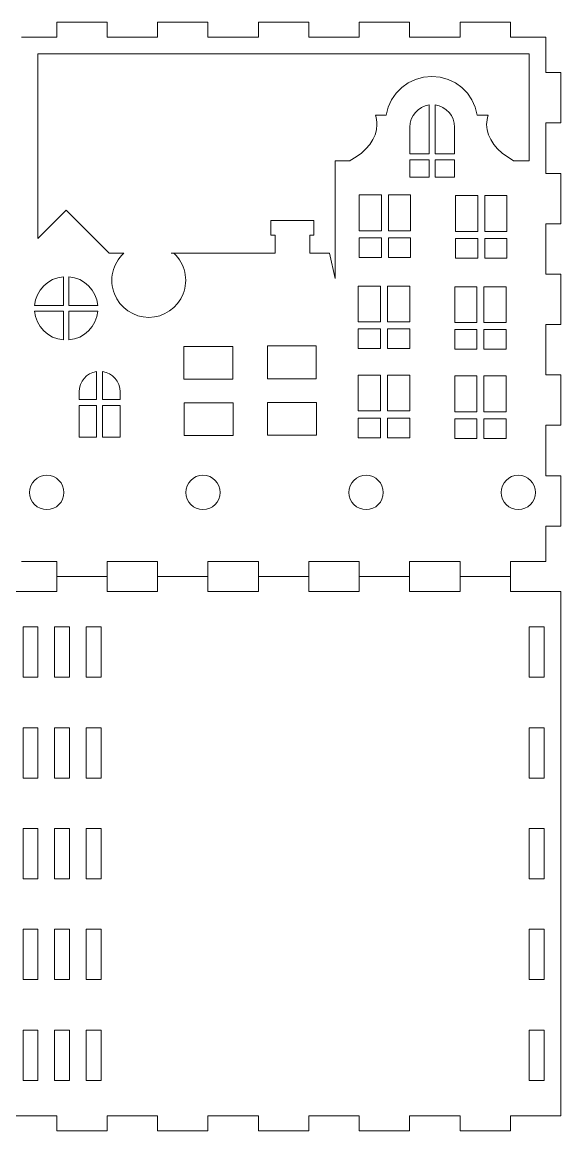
# Model space of a CAD drawing. Header units: centimetres. Extents: x -20.3 to 20.1, y -6 to 14.
# Drawn here: x 10.43 to 20.15, y -5.99 to 14.01 of the extents above; entities that cross this region are included whole.
import ezdxf

# ---------------------------------------------------------------- set-up
doc = ezdxf.new("R2010")
doc.units = ezdxf.units.CM
doc.header["$MEASUREMENT"] = 0
doc.layers.add('layer 1', color=7, linetype='Continuous')

msp = doc.modelspace()

# ---------------------------------------------------------------- linework, layer by layer
at = {"layer": 'layer 1', "color": 5, "lineweight": 9}
for points in [[(11.9653, 14.01391), (11.9653, 14.01391), (11.05621, 14.01391), (11.05621, 14.01391)], [(11.05621, 14.01391), (11.05621, 14.01391), (11.05621, 13.74391), (11.05621, 13.74391)], [(11.9653, 13.74391), (11.9653, 13.74391), (11.9653, 14.01391), (11.9653, 14.01391)], [(13.78348, 14.01391), (13.78348, 14.01391), (12.87439, 14.01391), (12.87439, 14.01391)], [(12.87439, 14.01391), (12.87439, 14.01391), (12.87439, 13.74391), (12.87439, 13.74391)], [(13.78348, 13.74391), (13.78348, 13.74391), (13.78348, 14.01391), (13.78348, 14.01391)], [(15.60167, 14.01391), (15.60167, 14.01391), (14.69257, 14.01391), (14.69257, 14.01391)], [(14.69257, 14.01391), (14.69257, 14.01391), (14.69257, 13.74391), (14.69257, 13.74391)], [(15.60167, 13.74391), (15.60167, 13.74391), (15.60167, 14.01391), (15.60167, 14.01391)], [(17.41985, 14.01391), (17.41985, 14.01391), (16.51076, 14.01391), (16.51076, 14.01391)], [(16.51076, 14.01391), (16.51076, 14.01391), (16.51076, 13.74391), (16.51076, 13.74391)], [(17.41985, 13.74391), (17.41985, 13.74391), (17.41985, 14.01391), (17.41985, 14.01391)], [(19.23803, 14.01391), (19.23803, 14.01391), (18.32894, 14.01391), (18.32894, 14.01391)], [(18.32894, 14.01391), (18.32894, 14.01391), (18.32894, 13.74391), (18.32894, 13.74391)], [(19.23803, 13.74391), (19.23803, 13.74391), (19.23803, 14.01391), (19.23803, 14.01391)], [(11.05621, 13.74391), (11.05621, 13.74391), (10.41712, 13.74391), (10.41712, 13.74391)], [(12.87439, 13.74391), (12.87439, 13.74391), (11.9653, 13.74391), (11.9653, 13.74391)], [(14.69257, 13.74391), (14.69257, 13.74391), (13.78348, 13.74391), (13.78348, 13.74391)], [(16.51076, 13.74391), (16.51076, 13.74391), (15.60167, 13.74391), (15.60167, 13.74391)], [(18.32894, 13.74391), (18.32894, 13.74391), (17.41985, 13.74391), (17.41985, 13.74391)], [(19.87712, 13.74391), (19.87712, 13.74391), (19.23803, 13.74391), (19.23803, 13.74391)], [(19.87712, 13.10482), (19.87712, 13.10482), (19.87712, 13.74391), (19.87712, 13.74391)], [(10.71713, 13.4439), (10.71713, 13.4439), (19.57711, 13.4439), (19.57711, 13.4439)], [(10.71713, 10.11254), (10.71713, 10.11254), (10.71713, 13.4439), (10.71713, 13.4439)], [(19.57711, 13.4439), (19.57711, 13.4439), (19.57711, 11.51246), (19.57711, 11.51246)], [(17.6676, 13.02201), (17.6676, 13.02201), (17.52492, 12.98208), (17.52492, 12.98208)], [(17.81947, 13.03586), (17.81947, 13.03586), (17.6676, 13.02201), (17.6676, 13.02201)], [(17.97135, 13.02201), (17.97135, 13.02201), (17.81947, 13.03586), (17.81947, 13.03586)], [(18.11403, 12.98208), (18.11403, 12.98208), (17.97135, 13.02201), (17.97135, 13.02201)], [(20.14712, 13.10482), (20.14712, 13.10482), (19.87712, 13.10482), (19.87712, 13.10482)], [(20.14712, 12.19573), (20.14712, 12.19573), (20.14712, 13.10482), (20.14712, 13.10482)], [(17.27693, 12.83396), (17.27693, 12.83396), (17.17651, 12.7307), (17.17651, 12.7307)], [(17.39388, 12.91858), (17.39388, 12.91858), (17.27693, 12.83396), (17.27693, 12.83396)], [(17.52492, 12.98208), (17.52492, 12.98208), (17.39388, 12.91858), (17.39388, 12.91858)], [(18.24506, 12.91858), (18.24506, 12.91858), (18.11403, 12.98208), (18.11403, 12.98208)], [(18.36202, 12.83396), (18.36202, 12.83396), (18.24506, 12.91858), (18.24506, 12.91858)], [(18.46244, 12.7307), (18.46244, 12.7307), (18.36202, 12.83396), (18.36202, 12.83396)], [(17.09506, 12.61129), (17.09506, 12.61129), (17.03504, 12.47819), (17.03504, 12.47819)], [(17.17651, 12.7307), (17.17651, 12.7307), (17.09506, 12.61129), (17.09506, 12.61129)], [(18.54389, 12.61129), (18.54389, 12.61129), (18.46244, 12.7307), (18.46244, 12.7307)], [(18.60391, 12.47819), (18.60391, 12.47819), (18.54389, 12.61129), (18.54389, 12.61129)], [(17.03504, 12.47819), (17.03504, 12.47819), (16.99888, 12.33389), (16.99888, 12.33389)], [(17.52371, 12.38622), (17.52371, 12.38622), (17.57507, 12.43517), (17.57507, 12.43517)], [(17.57507, 12.43517), (17.57507, 12.43517), (17.6344, 12.47457), (17.6344, 12.47457)], [(17.6344, 12.47457), (17.6344, 12.47457), (17.70047, 12.50318), (17.70047, 12.50318)], [(17.70047, 12.50318), (17.70047, 12.50318), (17.77201, 12.51978), (17.77201, 12.51978)], [(17.77201, 12.51978), (17.77201, 12.51978), (17.77201, 11.6407), (17.77201, 11.6407)], [(17.88307, 11.6407), (17.88307, 11.6407), (17.88307, 12.51978), (17.88307, 12.51978)], [(17.88307, 12.51978), (17.88307, 12.51978), (17.95462, 12.50318), (17.95462, 12.50318)], [(17.95462, 12.50318), (17.95462, 12.50318), (18.02069, 12.47457), (18.02069, 12.47457)], [(18.02069, 12.47457), (18.02069, 12.47457), (18.08002, 12.43516), (18.08002, 12.43516)], [(18.08002, 12.43516), (18.08002, 12.43516), (18.13138, 12.3862), (18.13138, 12.3862)], [(18.64007, 12.33389), (18.64007, 12.33389), (18.60391, 12.47819), (18.60391, 12.47819)], [(16.99888, 12.33389), (16.99888, 12.33389), (16.80188, 12.33389), (16.80188, 12.33389)], [(16.80188, 12.33389), (16.80188, 12.33389), (16.81406, 12.29264), (16.81406, 12.29264)], [(16.81406, 12.29264), (16.81406, 12.29264), (16.82297, 12.25084), (16.82297, 12.25084)], [(16.82297, 12.25084), (16.82297, 12.25084), (16.82845, 12.20857), (16.82845, 12.20857)], [(16.82845, 12.20857), (16.82845, 12.20857), (16.8303, 12.16581), (16.8303, 12.16581)], [(17.43006, 12.19443), (17.43006, 12.19443), (17.44995, 12.26461), (17.44995, 12.26461)], [(17.44995, 12.26461), (17.44995, 12.26461), (17.48159, 12.32894), (17.48159, 12.32894)], [(17.48159, 12.32894), (17.48159, 12.32894), (17.52371, 12.38622), (17.52371, 12.38622)], [(18.13138, 12.3862), (18.13138, 12.3862), (18.17349, 12.32894), (18.17349, 12.32894)], [(18.17349, 12.32894), (18.17349, 12.32894), (18.20512, 12.26459), (18.20512, 12.26459)], [(18.20512, 12.26459), (18.20512, 12.26459), (18.22501, 12.19443), (18.22501, 12.19443)], [(18.83706, 12.33389), (18.83706, 12.33389), (18.64007, 12.33389), (18.64007, 12.33389)], [(18.80865, 12.16581), (18.80865, 12.16581), (18.8105, 12.20857), (18.8105, 12.20857)], [(18.8105, 12.20857), (18.8105, 12.20857), (18.81598, 12.25084), (18.81598, 12.25084)], [(18.81598, 12.25084), (18.81598, 12.25084), (18.82489, 12.29264), (18.82489, 12.29264)], [(18.82489, 12.29264), (18.82489, 12.29264), (18.83706, 12.33389), (18.83706, 12.33389)], [(16.82179, 12.07275), (16.82179, 12.07275), (16.79687, 11.98211), (16.79687, 11.98211)], [(16.8303, 12.16581), (16.8303, 12.16581), (16.82179, 12.07275), (16.82179, 12.07275)], [(17.42315, 12.11965), (17.42315, 12.11965), (17.43006, 12.19443), (17.43006, 12.19443)], [(17.42315, 11.6407), (17.42315, 11.6407), (17.42315, 12.11965), (17.42315, 12.11965)], [(18.22501, 12.19443), (18.22501, 12.19443), (18.23193, 12.11965), (18.23193, 12.11965)], [(18.23193, 12.11965), (18.23193, 12.11965), (18.23193, 11.6407), (18.23193, 11.6407)], [(18.81716, 12.07275), (18.81716, 12.07275), (18.80865, 12.16581), (18.80865, 12.16581)], [(18.84208, 11.98211), (18.84208, 11.98211), (18.81716, 12.07275), (18.81716, 12.07275)], [(19.87712, 11.28664), (19.87712, 11.28664), (19.87712, 12.19573), (19.87712, 12.19573)], [(19.87712, 12.19573), (19.87712, 12.19573), (20.14712, 12.19573), (20.14712, 12.19573)], [(16.70117, 11.81007), (16.70117, 11.81007), (16.63214, 11.72963), (16.63214, 11.72963)], [(16.75637, 11.8944), (16.75637, 11.8944), (16.70117, 11.81007), (16.70117, 11.81007)], [(16.79687, 11.98211), (16.79687, 11.98211), (16.75637, 11.8944), (16.75637, 11.8944)], [(18.88258, 11.8944), (18.88258, 11.8944), (18.84208, 11.98211), (18.84208, 11.98211)], [(18.93777, 11.81007), (18.93777, 11.81007), (18.88258, 11.8944), (18.88258, 11.8944)], [(19.0068, 11.72963), (19.0068, 11.72963), (18.93777, 11.81007), (18.93777, 11.81007)], [(16.55013, 11.65355), (16.55013, 11.65355), (16.45602, 11.58234), (16.45602, 11.58234)], [(16.63214, 11.72963), (16.63214, 11.72963), (16.55013, 11.65355), (16.55013, 11.65355)], [(17.77201, 11.6407), (17.77201, 11.6407), (17.42315, 11.6407), (17.42315, 11.6407)], [(18.23193, 11.6407), (18.23193, 11.6407), (17.88307, 11.6407), (17.88307, 11.6407)], [(19.08882, 11.65355), (19.08882, 11.65355), (19.0068, 11.72963), (19.0068, 11.72963)], [(19.18293, 11.58234), (19.18293, 11.58234), (19.08882, 11.65355), (19.08882, 11.65355)], [(16.07799, 11.51246), (16.07799, 11.51246), (16.07799, 9.38953), (16.07799, 9.38953)], [(16.35065, 11.51246), (16.35065, 11.51246), (16.07799, 11.51246), (16.07799, 11.51246)], [(16.45602, 11.58234), (16.45602, 11.58234), (16.35065, 11.51647), (16.35065, 11.51647)], [(16.35065, 11.51647), (16.35065, 11.51647), (16.35065, 11.51246), (16.35065, 11.51246)], [(17.42315, 11.52965), (17.42315, 11.52965), (17.77201, 11.52965), (17.77201, 11.52965)], [(17.42315, 11.22078), (17.42315, 11.22078), (17.42315, 11.52965), (17.42315, 11.52965)], [(17.77201, 11.52965), (17.77201, 11.52965), (17.77201, 11.22078), (17.77201, 11.22078)], [(17.88307, 11.52965), (17.88307, 11.52965), (18.23193, 11.52965), (18.23193, 11.52965)], [(17.88307, 11.22078), (17.88307, 11.22078), (17.88307, 11.52965), (17.88307, 11.52965)], [(18.23193, 11.52965), (18.23193, 11.52965), (18.23193, 11.22078), (18.23193, 11.22078)], [(19.28829, 11.51647), (19.28829, 11.51647), (19.18293, 11.58234), (19.18293, 11.58234)], [(19.28829, 11.51246), (19.28829, 11.51246), (19.28829, 11.51647), (19.28829, 11.51647)], [(19.57711, 11.51246), (19.57711, 11.51246), (19.28829, 11.51246), (19.28829, 11.51246)], [(17.77201, 11.22078), (17.77201, 11.22078), (17.42315, 11.22078), (17.42315, 11.22078)], [(18.23193, 11.22078), (18.23193, 11.22078), (17.88307, 11.22078), (17.88307, 11.22078)], [(20.14712, 11.28664), (20.14712, 11.28664), (19.87712, 11.28664), (19.87712, 11.28664)], [(20.14712, 10.37755), (20.14712, 10.37755), (20.14712, 11.28664), (20.14712, 11.28664)], [(16.51032, 10.25228), (16.51032, 10.25228), (16.51032, 10.8973), (16.51032, 10.8973)], [(16.51032, 10.8973), (16.51032, 10.8973), (16.91046, 10.8973), (16.91046, 10.8973)], [(16.91046, 10.8973), (16.91046, 10.8973), (16.91046, 10.25228), (16.91046, 10.25228)], [(17.03783, 10.25228), (17.03783, 10.25228), (17.03783, 10.8973), (17.03783, 10.8973)], [(17.03783, 10.8973), (17.03783, 10.8973), (17.43794, 10.8973), (17.43794, 10.8973)], [(17.43794, 10.8973), (17.43794, 10.8973), (17.43794, 10.25228), (17.43794, 10.25228)], [(18.24814, 10.23976), (18.24814, 10.23976), (18.24814, 10.88478), (18.24814, 10.88478)], [(18.24814, 10.88478), (18.24814, 10.88478), (18.64828, 10.88478), (18.64828, 10.88478)], [(18.64828, 10.88478), (18.64828, 10.88478), (18.64828, 10.23976), (18.64828, 10.23976)], [(18.77565, 10.23976), (18.77565, 10.23976), (18.77565, 10.88478), (18.77565, 10.88478)], [(18.77565, 10.88478), (18.77565, 10.88478), (19.17577, 10.88478), (19.17577, 10.88478)], [(19.17577, 10.88478), (19.17577, 10.88478), (19.17577, 10.23976), (19.17577, 10.23976)], [(11.22508, 10.6205), (11.22508, 10.6205), (10.71713, 10.11254), (10.71713, 10.11254)], [(11.22508, 10.6205), (11.22508, 10.6205), (12.00164, 9.84394), (12.00164, 9.84394)], [(15.69169, 10.43822), (15.69169, 10.43822), (14.91914, 10.43822), (14.91914, 10.43822)], [(14.91914, 10.43822), (14.91914, 10.43822), (14.91914, 10.17078), (14.91914, 10.17078)], [(15.69169, 10.17078), (15.69169, 10.17078), (15.69169, 10.43822), (15.69169, 10.43822)], [(16.91046, 10.25228), (16.91046, 10.25228), (16.51032, 10.25228), (16.51032, 10.25228)], [(17.43794, 10.25228), (17.43794, 10.25228), (17.03783, 10.25228), (17.03783, 10.25228)], [(18.64828, 10.23976), (18.64828, 10.23976), (18.24814, 10.23976), (18.24814, 10.23976)], [(19.17577, 10.23976), (19.17577, 10.23976), (18.77565, 10.23976), (18.77565, 10.23976)], [(19.87712, 9.46846), (19.87712, 9.46846), (19.87712, 10.37755), (19.87712, 10.37755)], [(19.87712, 10.37755), (19.87712, 10.37755), (20.14712, 10.37755), (20.14712, 10.37755)], [(14.91914, 10.17078), (14.91914, 10.17078), (14.99341, 10.17078), (14.99341, 10.17078)], [(14.99341, 10.17078), (14.99341, 10.17078), (14.99341, 9.84394), (14.99341, 9.84394)], [(15.61742, 9.84394), (15.61742, 9.84394), (15.61742, 10.17078), (15.61742, 10.17078)], [(15.61742, 10.17078), (15.61742, 10.17078), (15.69169, 10.17078), (15.69169, 10.17078)], [(16.51032, 9.77067), (16.51032, 9.77067), (16.51032, 10.12491), (16.51032, 10.12491)], [(16.51032, 10.12491), (16.51032, 10.12491), (16.91046, 10.12491), (16.91046, 10.12491)], [(16.91046, 10.12491), (16.91046, 10.12491), (16.91046, 9.77067), (16.91046, 9.77067)], [(17.03783, 9.77067), (17.03783, 9.77067), (17.03783, 10.12491), (17.03783, 10.12491)], [(17.03783, 10.12491), (17.03783, 10.12491), (17.43794, 10.12491), (17.43794, 10.12491)], [(17.43794, 10.12491), (17.43794, 10.12491), (17.43794, 9.77067), (17.43794, 9.77067)], [(18.24814, 9.75815), (18.24814, 9.75815), (18.24814, 10.11239), (18.24814, 10.11239)], [(18.24814, 10.11239), (18.24814, 10.11239), (18.64828, 10.11239), (18.64828, 10.11239)], [(18.64828, 10.11239), (18.64828, 10.11239), (18.64828, 9.75815), (18.64828, 9.75815)], [(18.77565, 9.75815), (18.77565, 9.75815), (18.77565, 10.11239), (18.77565, 10.11239)], [(18.77565, 10.11239), (18.77565, 10.11239), (19.17577, 10.11239), (19.17577, 10.11239)], [(19.17577, 10.11239), (19.17577, 10.11239), (19.17577, 9.75815), (19.17577, 9.75815)], [(12.00164, 9.84394), (12.00164, 9.84394), (12.2635, 9.84394), (12.2635, 9.84394)], [(14.99341, 9.84394), (14.99341, 9.84394), (13.12144, 9.84394), (13.12144, 9.84394)], [(15.97399, 9.84394), (15.97399, 9.84394), (15.61742, 9.84394), (15.61742, 9.84394)], [(15.97399, 9.84394), (15.97399, 9.84394), (16.07799, 9.38953), (16.07799, 9.38953)], [(16.91046, 9.77067), (16.91046, 9.77067), (16.51032, 9.77067), (16.51032, 9.77067)], [(17.43794, 9.77067), (17.43794, 9.77067), (17.03783, 9.77067), (17.03783, 9.77067)], [(18.64828, 9.75815), (18.64828, 9.75815), (18.24814, 9.75815), (18.24814, 9.75815)], [(19.17577, 9.75815), (19.17577, 9.75815), (18.77565, 9.75815), (18.77565, 9.75815)], [(10.98101, 9.36945), (10.98101, 9.36945), (11.07492, 9.40405), (11.07492, 9.40405)], [(11.07492, 9.40405), (11.07492, 9.40405), (11.17577, 9.42186), (11.17577, 9.42186)], [(11.17577, 9.42186), (11.17577, 9.42186), (11.17577, 8.90123), (11.17577, 8.90123)], [(11.27438, 9.42186), (11.27438, 9.42186), (11.37524, 9.40405), (11.37524, 9.40405)], [(11.27438, 8.90123), (11.27438, 8.90123), (11.27438, 9.42186), (11.27438, 9.42186)], [(11.37524, 9.40405), (11.37524, 9.40405), (11.46915, 9.36945), (11.46915, 9.36945)], [(20.14712, 9.46846), (20.14712, 9.46846), (19.87712, 9.46846), (19.87712, 9.46846)], [(20.14712, 8.55936), (20.14712, 8.55936), (20.14712, 9.46846), (20.14712, 9.46846)], [(10.75729, 9.18132), (10.75729, 9.18132), (10.82054, 9.25645), (10.82054, 9.25645)], [(10.82054, 9.25645), (10.82054, 9.25645), (10.89568, 9.31971), (10.89568, 9.31971)], [(10.89568, 9.31971), (10.89568, 9.31971), (10.98101, 9.36945), (10.98101, 9.36945)], [(11.46915, 9.36945), (11.46915, 9.36945), (11.55448, 9.31971), (11.55448, 9.31971)], [(11.55448, 9.31971), (11.55448, 9.31971), (11.62961, 9.25645), (11.62961, 9.25645)], [(11.62961, 9.25645), (11.62961, 9.25645), (11.69287, 9.18132), (11.69287, 9.18132)], [(16.49481, 8.6084), (16.49481, 8.6084), (16.49481, 9.25341), (16.49481, 9.25341)], [(16.49481, 9.25341), (16.49481, 9.25341), (16.89495, 9.25341), (16.89495, 9.25341)], [(16.89495, 9.25341), (16.89495, 9.25341), (16.89495, 8.6084), (16.89495, 8.6084)], [(17.02232, 8.6084), (17.02232, 8.6084), (17.02232, 9.25341), (17.02232, 9.25341)], [(17.02232, 9.25341), (17.02232, 9.25341), (17.42243, 9.25341), (17.42243, 9.25341)], [(17.42243, 9.25341), (17.42243, 9.25341), (17.42243, 8.6084), (17.42243, 8.6084)], [(18.23263, 8.59588), (18.23263, 8.59588), (18.23263, 9.2409), (18.23263, 9.2409)], [(18.23263, 9.2409), (18.23263, 9.2409), (18.63277, 9.2409), (18.63277, 9.2409)], [(18.63277, 9.2409), (18.63277, 9.2409), (18.63277, 8.59588), (18.63277, 8.59588)], [(18.76014, 8.59588), (18.76014, 8.59588), (18.76014, 9.2409), (18.76014, 9.2409)], [(18.76014, 9.2409), (18.76014, 9.2409), (19.16026, 9.2409), (19.16026, 9.2409)], [(19.16026, 9.2409), (19.16026, 9.2409), (19.16026, 8.59588), (19.16026, 8.59588)], [(10.65514, 8.90123), (10.65514, 8.90123), (10.67295, 9.00208), (10.67295, 9.00208)], [(10.67295, 9.00208), (10.67295, 9.00208), (10.70755, 9.09599), (10.70755, 9.09599)], [(10.70755, 9.09599), (10.70755, 9.09599), (10.75729, 9.18132), (10.75729, 9.18132)], [(11.69287, 9.18132), (11.69287, 9.18132), (11.7426, 9.09599), (11.7426, 9.09599)], [(11.7426, 9.09599), (11.7426, 9.09599), (11.77721, 9.00208), (11.77721, 9.00208)], [(11.77721, 9.00208), (11.77721, 9.00208), (11.79501, 8.90123), (11.79501, 8.90123)], [(11.17577, 8.90123), (11.17577, 8.90123), (10.65514, 8.90123), (10.65514, 8.90123)], [(10.67295, 8.7018), (10.67295, 8.7018), (10.65514, 8.80266), (10.65514, 8.80266)], [(10.65514, 8.80266), (10.65514, 8.80266), (11.17577, 8.80266), (11.17577, 8.80266)], [(11.17577, 8.80266), (11.17577, 8.80266), (11.17577, 8.282), (11.17577, 8.282)], [(11.79501, 8.90123), (11.79501, 8.90123), (11.27438, 8.90123), (11.27438, 8.90123)], [(11.27438, 8.80266), (11.27438, 8.80266), (11.79501, 8.80266), (11.79501, 8.80266)], [(11.27438, 8.282), (11.27438, 8.282), (11.27438, 8.80266), (11.27438, 8.80266)], [(11.79501, 8.80266), (11.79501, 8.80266), (11.77721, 8.7018), (11.77721, 8.7018)], [(10.70755, 8.60789), (10.70755, 8.60789), (10.67295, 8.7018), (10.67295, 8.7018)], [(10.75729, 8.52254), (10.75729, 8.52254), (10.70755, 8.60789), (10.70755, 8.60789)], [(11.7426, 8.60789), (11.7426, 8.60789), (11.69287, 8.52254), (11.69287, 8.52254)], [(11.77721, 8.7018), (11.77721, 8.7018), (11.7426, 8.60789), (11.7426, 8.60789)], [(16.89495, 8.6084), (16.89495, 8.6084), (16.49481, 8.6084), (16.49481, 8.6084)], [(17.42243, 8.6084), (17.42243, 8.6084), (17.02232, 8.6084), (17.02232, 8.6084)], [(10.82054, 8.44743), (10.82054, 8.44743), (10.75729, 8.52254), (10.75729, 8.52254)], [(10.89568, 8.38417), (10.89568, 8.38417), (10.82054, 8.44743), (10.82054, 8.44743)], [(11.62961, 8.44743), (11.62961, 8.44743), (11.55448, 8.38417), (11.55448, 8.38417)], [(11.69287, 8.52254), (11.69287, 8.52254), (11.62961, 8.44743), (11.62961, 8.44743)], [(16.49481, 8.12677), (16.49481, 8.12677), (16.49481, 8.48103), (16.49481, 8.48103)], [(16.49481, 8.48103), (16.49481, 8.48103), (16.89495, 8.48103), (16.89495, 8.48103)], [(16.89495, 8.48103), (16.89495, 8.48103), (16.89495, 8.12677), (16.89495, 8.12677)], [(17.02232, 8.12677), (17.02232, 8.12677), (17.02232, 8.48103), (17.02232, 8.48103)], [(17.02232, 8.48103), (17.02232, 8.48103), (17.42243, 8.48103), (17.42243, 8.48103)], [(17.42243, 8.48103), (17.42243, 8.48103), (17.42243, 8.12677), (17.42243, 8.12677)], [(18.63277, 8.59588), (18.63277, 8.59588), (18.23263, 8.59588), (18.23263, 8.59588)], [(18.23263, 8.11425), (18.23263, 8.11425), (18.23263, 8.46851), (18.23263, 8.46851)], [(18.23263, 8.46851), (18.23263, 8.46851), (18.63277, 8.46851), (18.63277, 8.46851)], [(18.63277, 8.46851), (18.63277, 8.46851), (18.63277, 8.11425), (18.63277, 8.11425)], [(19.16026, 8.59588), (19.16026, 8.59588), (18.76014, 8.59588), (18.76014, 8.59588)], [(18.76014, 8.11425), (18.76014, 8.11425), (18.76014, 8.46851), (18.76014, 8.46851)], [(18.76014, 8.46851), (18.76014, 8.46851), (19.16026, 8.46851), (19.16026, 8.46851)], [(19.16026, 8.46851), (19.16026, 8.46851), (19.16026, 8.11425), (19.16026, 8.11425)], [(19.87712, 7.65027), (19.87712, 7.65027), (19.87712, 8.55936), (19.87712, 8.55936)], [(19.87712, 8.55936), (19.87712, 8.55936), (20.14712, 8.55936), (20.14712, 8.55936)], [(10.98101, 8.33444), (10.98101, 8.33444), (10.89568, 8.38417), (10.89568, 8.38417)], [(11.07492, 8.29981), (11.07492, 8.29981), (10.98101, 8.33444), (10.98101, 8.33444)], [(11.17577, 8.282), (11.17577, 8.282), (11.07492, 8.29981), (11.07492, 8.29981)], [(11.37524, 8.29981), (11.37524, 8.29981), (11.27438, 8.282), (11.27438, 8.282)], [(11.46915, 8.33442), (11.46915, 8.33442), (11.37524, 8.29981), (11.37524, 8.29981)], [(11.55448, 8.38417), (11.55448, 8.38417), (11.46915, 8.33442), (11.46915, 8.33442)], [(13.34986, 8.16593), (13.34986, 8.16593), (13.75842, 8.16593), (13.75842, 8.16593)], [(13.34986, 7.57334), (13.34986, 7.57334), (13.34986, 8.16593), (13.34986, 8.16593)], [(13.75842, 8.16593), (13.75842, 8.16593), (13.82157, 8.16593), (13.82157, 8.16593)], [(13.82157, 8.16593), (13.82157, 8.16593), (14.23014, 8.16593), (14.23014, 8.16593)], [(14.23014, 8.16593), (14.23014, 8.16593), (14.23014, 7.57334), (14.23014, 7.57334)], [(14.85414, 8.17251), (14.85414, 8.17251), (15.26271, 8.17251), (15.26271, 8.17251)], [(14.85414, 7.57993), (14.85414, 7.57993), (14.85414, 8.17251), (14.85414, 8.17251)], [(15.26271, 8.17251), (15.26271, 8.17251), (15.32586, 8.17251), (15.32586, 8.17251)], [(15.32586, 8.17251), (15.32586, 8.17251), (15.7344, 8.17251), (15.7344, 8.17251)], [(15.7344, 8.17251), (15.7344, 8.17251), (15.7344, 7.57993), (15.7344, 7.57993)], [(16.89495, 8.12677), (16.89495, 8.12677), (16.49481, 8.12677), (16.49481, 8.12677)], [(17.42243, 8.12677), (17.42243, 8.12677), (17.02232, 8.12677), (17.02232, 8.12677)], [(18.63277, 8.11425), (18.63277, 8.11425), (18.23263, 8.11425), (18.23263, 8.11425)], [(19.16026, 8.11425), (19.16026, 8.11425), (18.76014, 8.11425), (18.76014, 8.11425)], [(11.54898, 7.58741), (11.54898, 7.58741), (11.59516, 7.63204), (11.59516, 7.63204)], [(11.59516, 7.63204), (11.59516, 7.63204), (11.64854, 7.66815), (11.64854, 7.66815)], [(11.64854, 7.66815), (11.64854, 7.66815), (11.70802, 7.69463), (11.70802, 7.69463)], [(11.70802, 7.69463), (11.70802, 7.69463), (11.77251, 7.71041), (11.77251, 7.71041)], [(11.77251, 7.71041), (11.77251, 7.71041), (11.77251, 7.20823), (11.77251, 7.20823)], [(11.8833, 7.71041), (11.8833, 7.71041), (11.94778, 7.69463), (11.94778, 7.69463)], [(11.8833, 7.20823), (11.8833, 7.20823), (11.8833, 7.71041), (11.8833, 7.71041)], [(11.94778, 7.69463), (11.94778, 7.69463), (12.00726, 7.66815), (12.00726, 7.66815)], [(12.00726, 7.66815), (12.00726, 7.66815), (12.06064, 7.63204), (12.06064, 7.63204)], [(12.06064, 7.63204), (12.06064, 7.63204), (12.10682, 7.58741), (12.10682, 7.58741)], [(16.49481, 6.99973), (16.49481, 6.99973), (16.49481, 7.64475), (16.49481, 7.64475)], [(16.49481, 7.64475), (16.49481, 7.64475), (16.89495, 7.64475), (16.89495, 7.64475)], [(16.89495, 7.64475), (16.89495, 7.64475), (16.89495, 6.99973), (16.89495, 6.99973)], [(17.02232, 7.64475), (17.02232, 7.64475), (17.42243, 7.64475), (17.42243, 7.64475)], [(17.02232, 6.99973), (17.02232, 6.99973), (17.02232, 7.64475), (17.02232, 7.64475)], [(17.42243, 7.64475), (17.42243, 7.64475), (17.42243, 6.99973), (17.42243, 6.99973)], [(18.23263, 7.63224), (18.23263, 7.63224), (18.63277, 7.63224), (18.63277, 7.63224)], [(18.23263, 6.98722), (18.23263, 6.98722), (18.23263, 7.63224), (18.23263, 7.63224)], [(18.63277, 7.63224), (18.63277, 7.63224), (18.63277, 6.98722), (18.63277, 6.98722)], [(18.76014, 7.63224), (18.76014, 7.63224), (19.16026, 7.63224), (19.16026, 7.63224)], [(18.76014, 6.98722), (18.76014, 6.98722), (18.76014, 7.63224), (18.76014, 7.63224)], [(19.16026, 7.63224), (19.16026, 7.63224), (19.16026, 6.98722), (19.16026, 6.98722)], [(20.14712, 7.65027), (20.14712, 7.65027), (19.87712, 7.65027), (19.87712, 7.65027)], [(20.14712, 6.74118), (20.14712, 6.74118), (20.14712, 7.65027), (20.14712, 7.65027)], [(11.45863, 7.34576), (11.45863, 7.34576), (11.46484, 7.41345), (11.46484, 7.41345)], [(11.46484, 7.41345), (11.46484, 7.41345), (11.48271, 7.47703), (11.48271, 7.47703)], [(11.48271, 7.47703), (11.48271, 7.47703), (11.51112, 7.53539), (11.51112, 7.53539)], [(11.51112, 7.53539), (11.51112, 7.53539), (11.54898, 7.58741), (11.54898, 7.58741)], [(12.10682, 7.58741), (12.10682, 7.58741), (12.14468, 7.53539), (12.14468, 7.53539)], [(12.14468, 7.53539), (12.14468, 7.53539), (12.1731, 7.47703), (12.1731, 7.47703)], [(12.1731, 7.47703), (12.1731, 7.47703), (12.19097, 7.41345), (12.19097, 7.41345)], [(12.19097, 7.41345), (12.19097, 7.41345), (12.19718, 7.34576), (12.19718, 7.34576)], [(13.75842, 7.57334), (13.75842, 7.57334), (13.34986, 7.57334), (13.34986, 7.57334)], [(13.75842, 7.57334), (13.75842, 7.57334), (13.82157, 7.57334), (13.82157, 7.57334)], [(14.23014, 7.57334), (14.23014, 7.57334), (13.82157, 7.57334), (13.82157, 7.57334)], [(15.26271, 7.57993), (15.26271, 7.57993), (14.85414, 7.57993), (14.85414, 7.57993)], [(15.26271, 7.57993), (15.26271, 7.57993), (15.32586, 7.57993), (15.32586, 7.57993)], [(15.7344, 7.57993), (15.7344, 7.57993), (15.32586, 7.57993), (15.32586, 7.57993)], [(11.45863, 7.20823), (11.45863, 7.20823), (11.45863, 7.34576), (11.45863, 7.34576)], [(11.77251, 7.20823), (11.77251, 7.20823), (11.45863, 7.20823), (11.45863, 7.20823)], [(12.19718, 7.20823), (12.19718, 7.20823), (11.8833, 7.20823), (11.8833, 7.20823)], [(12.19718, 7.34576), (12.19718, 7.34576), (12.19718, 7.20823), (12.19718, 7.20823)], [(11.45863, 6.5261), (11.45863, 6.5261), (11.45863, 7.09744), (11.45863, 7.09744)], [(11.45863, 7.09744), (11.45863, 7.09744), (11.77251, 7.09744), (11.77251, 7.09744)], [(11.77251, 7.09744), (11.77251, 7.09744), (11.77251, 6.5261), (11.77251, 6.5261)], [(11.8833, 7.09744), (11.8833, 7.09744), (12.19718, 7.09744), (12.19718, 7.09744)], [(11.8833, 6.5261), (11.8833, 6.5261), (11.8833, 7.09744), (11.8833, 7.09744)], [(12.19718, 7.09744), (12.19718, 7.09744), (12.19718, 6.5261), (12.19718, 6.5261)], [(13.35544, 7.1478), (13.35544, 7.1478), (13.76401, 7.1478), (13.76401, 7.1478)], [(13.35544, 6.55521), (13.35544, 6.55521), (13.35544, 7.1478), (13.35544, 7.1478)], [(13.76401, 7.1478), (13.76401, 7.1478), (13.82715, 7.1478), (13.82715, 7.1478)], [(13.82715, 7.1478), (13.82715, 7.1478), (14.23572, 7.1478), (14.23572, 7.1478)], [(14.23572, 7.1478), (14.23572, 7.1478), (14.23572, 6.55521), (14.23572, 6.55521)], [(14.8597, 7.1544), (14.8597, 7.1544), (15.26827, 7.1544), (15.26827, 7.1544)], [(14.8597, 6.5618), (14.8597, 6.5618), (14.8597, 7.1544), (14.8597, 7.1544)], [(15.26827, 7.1544), (15.26827, 7.1544), (15.33142, 7.1544), (15.33142, 7.1544)], [(15.33142, 7.1544), (15.33142, 7.1544), (15.73998, 7.1544), (15.73998, 7.1544)], [(15.73998, 7.1544), (15.73998, 7.1544), (15.73998, 6.5618), (15.73998, 6.5618)], [(16.89495, 6.99973), (16.89495, 6.99973), (16.49481, 6.99973), (16.49481, 6.99973)], [(16.49481, 6.87236), (16.49481, 6.87236), (16.89495, 6.87236), (16.89495, 6.87236)], [(16.49481, 6.5181), (16.49481, 6.5181), (16.49481, 6.87236), (16.49481, 6.87236)], [(16.89495, 6.87236), (16.89495, 6.87236), (16.89495, 6.5181), (16.89495, 6.5181)], [(17.42243, 6.99973), (17.42243, 6.99973), (17.02232, 6.99973), (17.02232, 6.99973)], [(17.02232, 6.5181), (17.02232, 6.5181), (17.02232, 6.87236), (17.02232, 6.87236)], [(17.02232, 6.87236), (17.02232, 6.87236), (17.42243, 6.87236), (17.42243, 6.87236)], [(17.42243, 6.87236), (17.42243, 6.87236), (17.42243, 6.5181), (17.42243, 6.5181)], [(18.63277, 6.98722), (18.63277, 6.98722), (18.23263, 6.98722), (18.23263, 6.98722)], [(18.23263, 6.85984), (18.23263, 6.85984), (18.63277, 6.85984), (18.63277, 6.85984)], [(18.23263, 6.50559), (18.23263, 6.50559), (18.23263, 6.85984), (18.23263, 6.85984)], [(18.63277, 6.85984), (18.63277, 6.85984), (18.63277, 6.50559), (18.63277, 6.50559)], [(19.16026, 6.98722), (19.16026, 6.98722), (18.76014, 6.98722), (18.76014, 6.98722)], [(18.76014, 6.50559), (18.76014, 6.50559), (18.76014, 6.85984), (18.76014, 6.85984)], [(18.76014, 6.85984), (18.76014, 6.85984), (19.16026, 6.85984), (19.16026, 6.85984)], [(19.16026, 6.85984), (19.16026, 6.85984), (19.16026, 6.50559), (19.16026, 6.50559)], [(19.87712, 5.83209), (19.87712, 5.83209), (19.87712, 6.74118), (19.87712, 6.74118)], [(19.87712, 6.74118), (19.87712, 6.74118), (20.14712, 6.74118), (20.14712, 6.74118)], [(11.77251, 6.5261), (11.77251, 6.5261), (11.45863, 6.5261), (11.45863, 6.5261)], [(12.19718, 6.5261), (12.19718, 6.5261), (11.8833, 6.5261), (11.8833, 6.5261)], [(13.76401, 6.55521), (13.76401, 6.55521), (13.35544, 6.55521), (13.35544, 6.55521)], [(13.76401, 6.55521), (13.76401, 6.55521), (13.82715, 6.55521), (13.82715, 6.55521)], [(14.23572, 6.55521), (14.23572, 6.55521), (13.82715, 6.55521), (13.82715, 6.55521)], [(15.26827, 6.5618), (15.26827, 6.5618), (14.8597, 6.5618), (14.8597, 6.5618)], [(15.26827, 6.5618), (15.26827, 6.5618), (15.33142, 6.5618), (15.33142, 6.5618)], [(15.73998, 6.5618), (15.73998, 6.5618), (15.33142, 6.5618), (15.33142, 6.5618)], [(16.89495, 6.5181), (16.89495, 6.5181), (16.49481, 6.5181), (16.49481, 6.5181)], [(17.42243, 6.5181), (17.42243, 6.5181), (17.02232, 6.5181), (17.02232, 6.5181)], [(18.63277, 6.50559), (18.63277, 6.50559), (18.23263, 6.50559), (18.23263, 6.50559)], [(19.16026, 6.50559), (19.16026, 6.50559), (18.76014, 6.50559), (18.76014, 6.50559)], [(20.14712, 5.83209), (20.14712, 5.83209), (19.87712, 5.83209), (19.87712, 5.83209)], [(20.14712, 4.923), (20.14712, 4.923), (20.14712, 5.83209), (20.14712, 5.83209)], [(19.87712, 4.28391), (19.87712, 4.28391), (19.87712, 4.923), (19.87712, 4.923)], [(19.87712, 4.923), (19.87712, 4.923), (20.14712, 4.923), (20.14712, 4.923)], [(10.41712, 4.28391), (10.41712, 4.28391), (11.05621, 4.28391), (11.05621, 4.28391)], [(11.05621, 4.28391), (11.05621, 4.28391), (11.05621, 4.01391), (11.05621, 4.01391)], [(11.9653, 4.01391), (11.9653, 4.01391), (11.9653, 4.28391), (11.9653, 4.28391)], [(11.9653, 4.28391), (11.9653, 4.28391), (12.87439, 4.28391), (12.87439, 4.28391)], [(12.87439, 4.28391), (12.87439, 4.28391), (12.87439, 4.01391), (12.87439, 4.01391)], [(13.78348, 4.01391), (13.78348, 4.01391), (13.78348, 4.28391), (13.78348, 4.28391)], [(13.78348, 4.28391), (13.78348, 4.28391), (14.69257, 4.28391), (14.69257, 4.28391)], [(14.69257, 4.28391), (14.69257, 4.28391), (14.69257, 4.01391), (14.69257, 4.01391)], [(15.60167, 4.01391), (15.60167, 4.01391), (15.60167, 4.28391), (15.60167, 4.28391)], [(15.60167, 4.28391), (15.60167, 4.28391), (16.51076, 4.28391), (16.51076, 4.28391)], [(16.51076, 4.28391), (16.51076, 4.28391), (16.51076, 4.01391), (16.51076, 4.01391)], [(17.41985, 4.01391), (17.41985, 4.01391), (17.41985, 4.28391), (17.41985, 4.28391)], [(17.41985, 4.28391), (17.41985, 4.28391), (18.32894, 4.28391), (18.32894, 4.28391)], [(18.32894, 4.28391), (18.32894, 4.28391), (18.32894, 4.01391), (18.32894, 4.01391)], [(19.23803, 4.01391), (19.23803, 4.01391), (19.23803, 4.28391), (19.23803, 4.28391)], [(19.23803, 4.28391), (19.23803, 4.28391), (19.87712, 4.28391), (19.87712, 4.28391)], [(11.05621, 4.01391), (11.05621, 4.01391), (11.9653, 4.01391), (11.9653, 4.01391)], [(11.05621, 4.01391), (11.05621, 4.01391), (11.05621, 3.74391), (11.05621, 3.74391)], [(11.9653, 3.74391), (11.9653, 3.74391), (11.9653, 4.01391), (11.9653, 4.01391)], [(12.87439, 4.01391), (12.87439, 4.01391), (13.78348, 4.01391), (13.78348, 4.01391)], [(12.87439, 4.01391), (12.87439, 4.01391), (12.87439, 3.74391), (12.87439, 3.74391)], [(13.78348, 3.74391), (13.78348, 3.74391), (13.78348, 4.01391), (13.78348, 4.01391)], [(14.69257, 4.01391), (14.69257, 4.01391), (15.60167, 4.01391), (15.60167, 4.01391)], [(14.69257, 4.01391), (14.69257, 4.01391), (14.69257, 3.74391), (14.69257, 3.74391)], [(15.60167, 3.74391), (15.60167, 3.74391), (15.60167, 4.01391), (15.60167, 4.01391)], [(16.51076, 4.01391), (16.51076, 4.01391), (17.41985, 4.01391), (17.41985, 4.01391)], [(16.51076, 4.01391), (16.51076, 4.01391), (16.51076, 3.74391), (16.51076, 3.74391)], [(17.41985, 3.74391), (17.41985, 3.74391), (17.41985, 4.01391), (17.41985, 4.01391)], [(18.32894, 4.01391), (18.32894, 4.01391), (19.23803, 4.01391), (19.23803, 4.01391)], [(18.32894, 4.01391), (18.32894, 4.01391), (18.32894, 3.74391), (18.32894, 3.74391)], [(19.23803, 3.74391), (19.23803, 3.74391), (19.23803, 4.01391), (19.23803, 4.01391)], [(11.05621, 3.74391), (11.05621, 3.74391), (10.14712, 3.74391), (10.14712, 3.74391)], [(12.87439, 3.74391), (12.87439, 3.74391), (11.9653, 3.74391), (11.9653, 3.74391)], [(14.69257, 3.74391), (14.69257, 3.74391), (13.78348, 3.74391), (13.78348, 3.74391)], [(16.51076, 3.74391), (16.51076, 3.74391), (15.60167, 3.74391), (15.60167, 3.74391)], [(18.32894, 3.74391), (18.32894, 3.74391), (17.41985, 3.74391), (17.41985, 3.74391)], [(20.14712, 3.74391), (20.14712, 3.74391), (19.23803, 3.74391), (19.23803, 3.74391)], [(20.14712, -5.71609), (20.14712, -5.71609), (20.14712, 3.74391), (20.14712, 3.74391)], [(10.71712, 3.10482), (10.71712, 3.10482), (10.44712, 3.10482), (10.44712, 3.10482)], [(10.44712, 3.10482), (10.44712, 3.10482), (10.44712, 2.19573), (10.44712, 2.19573)], [(10.71712, 2.19573), (10.71712, 2.19573), (10.71712, 3.10482), (10.71712, 3.10482)], [(11.28712, 3.10482), (11.28712, 3.10482), (11.01712, 3.10482), (11.01712, 3.10482)], [(11.01712, 3.10482), (11.01712, 3.10482), (11.01712, 2.19573), (11.01712, 2.19573)], [(11.28712, 2.19573), (11.28712, 2.19573), (11.28712, 3.10482), (11.28712, 3.10482)], [(11.85712, 3.10482), (11.85712, 3.10482), (11.58712, 3.10482), (11.58712, 3.10482)], [(11.58712, 3.10482), (11.58712, 3.10482), (11.58712, 2.19573), (11.58712, 2.19573)], [(11.85712, 2.19573), (11.85712, 2.19573), (11.85712, 3.10482), (11.85712, 3.10482)], [(19.84712, 3.10482), (19.84712, 3.10482), (19.57712, 3.10482), (19.57712, 3.10482)], [(19.57712, 3.10482), (19.57712, 3.10482), (19.57712, 2.19573), (19.57712, 2.19573)], [(19.84712, 2.19573), (19.84712, 2.19573), (19.84712, 3.10482), (19.84712, 3.10482)], [(10.44712, 2.19573), (10.44712, 2.19573), (10.71712, 2.19573), (10.71712, 2.19573)], [(11.01712, 2.19573), (11.01712, 2.19573), (11.28712, 2.19573), (11.28712, 2.19573)], [(11.58712, 2.19573), (11.58712, 2.19573), (11.85712, 2.19573), (11.85712, 2.19573)], [(19.57712, 2.19573), (19.57712, 2.19573), (19.84712, 2.19573), (19.84712, 2.19573)], [(10.71712, 1.28664), (10.71712, 1.28664), (10.44712, 1.28664), (10.44712, 1.28664)], [(10.44712, 1.28664), (10.44712, 1.28664), (10.44712, 0.37755), (10.44712, 0.37755)], [(10.71712, 0.37755), (10.71712, 0.37755), (10.71712, 1.28664), (10.71712, 1.28664)], [(11.28712, 1.28664), (11.28712, 1.28664), (11.01712, 1.28664), (11.01712, 1.28664)], [(11.01712, 1.28664), (11.01712, 1.28664), (11.01712, 0.37755), (11.01712, 0.37755)], [(11.28712, 0.37755), (11.28712, 0.37755), (11.28712, 1.28664), (11.28712, 1.28664)], [(11.85712, 1.28664), (11.85712, 1.28664), (11.58712, 1.28664), (11.58712, 1.28664)], [(11.58712, 1.28664), (11.58712, 1.28664), (11.58712, 0.37755), (11.58712, 0.37755)], [(11.85712, 0.37755), (11.85712, 0.37755), (11.85712, 1.28664), (11.85712, 1.28664)], [(19.84712, 1.28664), (19.84712, 1.28664), (19.57712, 1.28664), (19.57712, 1.28664)], [(19.57712, 1.28664), (19.57712, 1.28664), (19.57712, 0.37755), (19.57712, 0.37755)], [(19.84712, 0.37755), (19.84712, 0.37755), (19.84712, 1.28664), (19.84712, 1.28664)], [(10.44712, 0.37755), (10.44712, 0.37755), (10.71712, 0.37755), (10.71712, 0.37755)], [(11.01712, 0.37755), (11.01712, 0.37755), (11.28712, 0.37755), (11.28712, 0.37755)], [(11.58712, 0.37755), (11.58712, 0.37755), (11.85712, 0.37755), (11.85712, 0.37755)], [(19.57712, 0.37755), (19.57712, 0.37755), (19.84712, 0.37755), (19.84712, 0.37755)], [(10.71712, -0.53154), (10.71712, -0.53154), (10.44712, -0.53154), (10.44712, -0.53154)], [(10.44712, -0.53154), (10.44712, -0.53154), (10.44712, -1.44064), (10.44712, -1.44064)], [(10.71712, -1.44064), (10.71712, -1.44064), (10.71712, -0.53154), (10.71712, -0.53154)], [(11.28712, -0.53154), (11.28712, -0.53154), (11.01712, -0.53154), (11.01712, -0.53154)], [(11.01712, -0.53154), (11.01712, -0.53154), (11.01712, -1.44064), (11.01712, -1.44064)], [(11.28712, -1.44064), (11.28712, -1.44064), (11.28712, -0.53154), (11.28712, -0.53154)], [(11.85712, -0.53154), (11.85712, -0.53154), (11.58712, -0.53154), (11.58712, -0.53154)], [(11.58712, -0.53154), (11.58712, -0.53154), (11.58712, -1.44064), (11.58712, -1.44064)], [(11.85712, -1.44064), (11.85712, -1.44064), (11.85712, -0.53154), (11.85712, -0.53154)], [(19.84712, -0.53154), (19.84712, -0.53154), (19.57712, -0.53154), (19.57712, -0.53154)], [(19.57712, -0.53154), (19.57712, -0.53154), (19.57712, -1.44064), (19.57712, -1.44064)], [(19.84712, -1.44064), (19.84712, -1.44064), (19.84712, -0.53154), (19.84712, -0.53154)], [(10.44712, -1.44064), (10.44712, -1.44064), (10.71712, -1.44064), (10.71712, -1.44064)], [(11.01712, -1.44064), (11.01712, -1.44064), (11.28712, -1.44064), (11.28712, -1.44064)], [(11.58712, -1.44064), (11.58712, -1.44064), (11.85712, -1.44064), (11.85712, -1.44064)], [(19.57712, -1.44064), (19.57712, -1.44064), (19.84712, -1.44064), (19.84712, -1.44064)], [(10.71712, -2.34973), (10.71712, -2.34973), (10.44712, -2.34973), (10.44712, -2.34973)], [(10.44712, -2.34973), (10.44712, -2.34973), (10.44712, -3.25882), (10.44712, -3.25882)], [(10.71712, -3.25882), (10.71712, -3.25882), (10.71712, -2.34973), (10.71712, -2.34973)], [(11.28712, -2.34973), (11.28712, -2.34973), (11.01712, -2.34973), (11.01712, -2.34973)], [(11.01712, -2.34973), (11.01712, -2.34973), (11.01712, -3.25882), (11.01712, -3.25882)], [(11.28712, -3.25882), (11.28712, -3.25882), (11.28712, -2.34973), (11.28712, -2.34973)], [(11.85712, -2.34973), (11.85712, -2.34973), (11.58712, -2.34973), (11.58712, -2.34973)], [(11.58712, -2.34973), (11.58712, -2.34973), (11.58712, -3.25882), (11.58712, -3.25882)], [(11.85712, -3.25882), (11.85712, -3.25882), (11.85712, -2.34973), (11.85712, -2.34973)], [(19.84712, -2.34973), (19.84712, -2.34973), (19.57712, -2.34973), (19.57712, -2.34973)], [(19.57712, -2.34973), (19.57712, -2.34973), (19.57712, -3.25882), (19.57712, -3.25882)], [(19.84712, -3.25882), (19.84712, -3.25882), (19.84712, -2.34973), (19.84712, -2.34973)], [(10.44712, -3.25882), (10.44712, -3.25882), (10.71712, -3.25882), (10.71712, -3.25882)], [(11.01712, -3.25882), (11.01712, -3.25882), (11.28712, -3.25882), (11.28712, -3.25882)], [(11.58712, -3.25882), (11.58712, -3.25882), (11.85712, -3.25882), (11.85712, -3.25882)], [(19.57712, -3.25882), (19.57712, -3.25882), (19.84712, -3.25882), (19.84712, -3.25882)], [(10.71712, -4.16791), (10.71712, -4.16791), (10.44712, -4.16791), (10.44712, -4.16791)], [(10.44712, -4.16791), (10.44712, -4.16791), (10.44712, -5.077), (10.44712, -5.077)], [(10.71712, -5.077), (10.71712, -5.077), (10.71712, -4.16791), (10.71712, -4.16791)], [(11.28712, -4.16791), (11.28712, -4.16791), (11.01712, -4.16791), (11.01712, -4.16791)], [(11.01712, -4.16791), (11.01712, -4.16791), (11.01712, -5.077), (11.01712, -5.077)], [(11.28712, -5.077), (11.28712, -5.077), (11.28712, -4.16791), (11.28712, -4.16791)], [(11.85712, -4.16791), (11.85712, -4.16791), (11.58712, -4.16791), (11.58712, -4.16791)], [(11.58712, -4.16791), (11.58712, -4.16791), (11.58712, -5.077), (11.58712, -5.077)], [(11.85712, -5.077), (11.85712, -5.077), (11.85712, -4.16791), (11.85712, -4.16791)], [(19.84712, -4.16791), (19.84712, -4.16791), (19.57712, -4.16791), (19.57712, -4.16791)], [(19.57712, -4.16791), (19.57712, -4.16791), (19.57712, -5.077), (19.57712, -5.077)], [(19.84712, -5.077), (19.84712, -5.077), (19.84712, -4.16791), (19.84712, -4.16791)], [(10.44712, -5.077), (10.44712, -5.077), (10.71712, -5.077), (10.71712, -5.077)], [(11.01712, -5.077), (11.01712, -5.077), (11.28712, -5.077), (11.28712, -5.077)], [(11.58712, -5.077), (11.58712, -5.077), (11.85712, -5.077), (11.85712, -5.077)], [(19.57712, -5.077), (19.57712, -5.077), (19.84712, -5.077), (19.84712, -5.077)], [(10.14712, -5.71609), (10.14712, -5.71609), (11.05621, -5.71609), (11.05621, -5.71609)], [(11.05621, -5.71609), (11.05621, -5.71609), (11.05621, -5.98609), (11.05621, -5.98609)], [(11.9653, -5.98609), (11.9653, -5.98609), (11.9653, -5.71609), (11.9653, -5.71609)], [(11.9653, -5.71609), (11.9653, -5.71609), (12.87439, -5.71609), (12.87439, -5.71609)], [(12.87439, -5.71609), (12.87439, -5.71609), (12.87439, -5.98609), (12.87439, -5.98609)], [(13.78348, -5.98609), (13.78348, -5.98609), (13.78348, -5.71609), (13.78348, -5.71609)], [(13.78348, -5.71609), (13.78348, -5.71609), (14.69257, -5.71609), (14.69257, -5.71609)], [(14.69257, -5.71609), (14.69257, -5.71609), (14.69257, -5.98609), (14.69257, -5.98609)], [(15.60167, -5.98609), (15.60167, -5.98609), (15.60167, -5.71609), (15.60167, -5.71609)], [(15.60167, -5.71609), (15.60167, -5.71609), (16.51076, -5.71609), (16.51076, -5.71609)], [(16.51076, -5.71609), (16.51076, -5.71609), (16.51076, -5.98609), (16.51076, -5.98609)], [(17.41985, -5.98609), (17.41985, -5.98609), (17.41985, -5.71609), (17.41985, -5.71609)], [(17.41985, -5.71609), (17.41985, -5.71609), (18.32894, -5.71609), (18.32894, -5.71609)], [(18.32894, -5.71609), (18.32894, -5.71609), (18.32894, -5.98609), (18.32894, -5.98609)], [(19.23803, -5.98609), (19.23803, -5.98609), (19.23803, -5.71609), (19.23803, -5.71609)], [(19.23803, -5.71609), (19.23803, -5.71609), (20.14712, -5.71609), (20.14712, -5.71609)], [(11.05621, -5.98609), (11.05621, -5.98609), (11.9653, -5.98609), (11.9653, -5.98609)], [(12.87439, -5.98609), (12.87439, -5.98609), (13.78348, -5.98609), (13.78348, -5.98609)], [(14.69257, -5.98609), (14.69257, -5.98609), (15.60167, -5.98609), (15.60167, -5.98609)], [(16.51076, -5.98609), (16.51076, -5.98609), (17.41985, -5.98609), (17.41985, -5.98609)], [(18.32894, -5.98609), (18.32894, -5.98609), (19.23803, -5.98609), (19.23803, -5.98609)]]:
    msp.add_open_spline(points, degree=3, dxfattribs=at)
for points in [[(12.2635, 9.84394), (12.06225, 9.65782), (11.99559, 9.36741), (12.09552, 9.11216), (12.09552, 9.11216), (12.19546, 8.85691), (12.44158, 8.68895), (12.7157, 8.68895), (12.7157, 8.68895), (12.98982, 8.68895), (13.23594, 8.8569), (13.33588, 9.11216), (13.33588, 9.11216), (13.43581, 9.36741), (13.36915, 9.65782), (13.1679, 9.84394)], [(11.18628, 5.52961), (11.18628, 5.70076), (11.04754, 5.8395), (10.87639, 5.8395), (10.87639, 5.8395), (10.70524, 5.8395), (10.5665, 5.70076), (10.5665, 5.52961), (10.5665, 5.52961), (10.5665, 5.35846), (10.70524, 5.21972), (10.87639, 5.21972), (10.87639, 5.21972), (11.04754, 5.21972), (11.18628, 5.35846), (11.18628, 5.52961)], [(14.00319, 5.52961), (14.00319, 5.70076), (13.86445, 5.8395), (13.6933, 5.8395), (13.6933, 5.8395), (13.52215, 5.8395), (13.38341, 5.70076), (13.38341, 5.52961), (13.38341, 5.52961), (13.38341, 5.35846), (13.52215, 5.21972), (13.6933, 5.21972), (13.6933, 5.21972), (13.86445, 5.21972), (14.00319, 5.35846), (14.00319, 5.52961)], [(16.9458, 5.52961), (16.9458, 5.70076), (16.80706, 5.8395), (16.63591, 5.8395), (16.63591, 5.8395), (16.46476, 5.8395), (16.32602, 5.70076), (16.32602, 5.52961), (16.32602, 5.52961), (16.32602, 5.35846), (16.46476, 5.21972), (16.63591, 5.21972), (16.63591, 5.21972), (16.80706, 5.21972), (16.9458, 5.35846), (16.9458, 5.52961)], [(19.69016, 5.52961), (19.69016, 5.70076), (19.55142, 5.8395), (19.38027, 5.8395), (19.38027, 5.8395), (19.20912, 5.8395), (19.07038, 5.70076), (19.07038, 5.52961), (19.07038, 5.52961), (19.07038, 5.35846), (19.20912, 5.21972), (19.38027, 5.21972), (19.38027, 5.21972), (19.55142, 5.21972), (19.69016, 5.35846), (19.69016, 5.52961)]]:
    msp.add_open_spline(points, degree=3, knots=[0, 0, 0, 0, 0.2, 0.2, 0.2, 0.2, 0.4, 0.4, 0.4, 0.4, 0.6, 0.6, 0.6, 0.6, 1, 1, 1, 1], dxfattribs=at)

doc.saveas('drawing.dxf')
